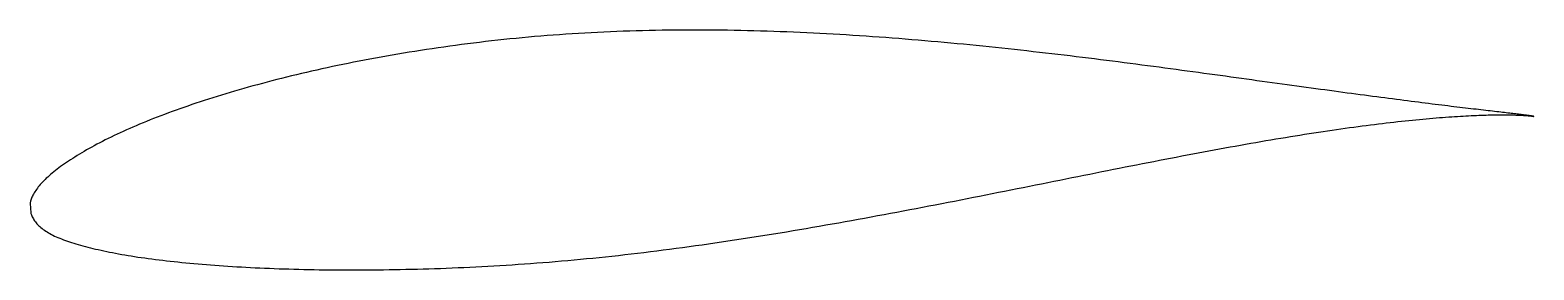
# Model space of a CAD drawing. Header units: metres. Extents: x -22.5 to 45.6, y -4 to 6.9.
import ezdxf

# ---------------------------------------------------------------- set-up
doc = ezdxf.new("R2010")
doc.units = ezdxf.units.M

msp = doc.modelspace()

# ---------------------------------------------------------------- linework, layer by layer
msp.add_lwpolyline([(45.64, 2.935), (45.638, 2.935), (45.634, 2.936), (45.628, 2.937), (45.619, 2.939), (45.607, 2.942), (45.592, 2.944), (45.575, 2.947), (45.555, 2.95), (45.533, 2.954), (45.508, 2.958), (45.481, 2.962), (45.45, 2.966), (45.418, 2.971), (45.382, 2.976), (45.344, 2.981), (45.304, 2.986), (45.26, 2.992), (45.215, 2.998), (45.166, 3.004), (45.115, 3.01), (45.062, 3.017), (45.006, 3.024), (44.947, 3.031), (44.886, 3.038), (44.822, 3.046), (44.755, 3.054), (44.687, 3.062), (44.615, 3.071), (44.541, 3.079), (44.464, 3.088), (44.385, 3.098), (44.304, 3.107), (44.22, 3.117), (44.133, 3.127), (44.044, 3.137), (43.952, 3.148), (43.858, 3.159), (43.761, 3.17), (43.662, 3.182), (43.561, 3.194), (43.456, 3.206), (43.35, 3.218), (43.241, 3.231), (43.13, 3.244), (43.016, 3.257), (42.899, 3.271), (42.781, 3.285), (42.66, 3.299), (42.536, 3.314), (42.41, 3.329), (42.282, 3.344), (42.151, 3.36), (42.018, 3.376), (41.883, 3.392), (41.745, 3.409), (41.605, 3.426), (41.463, 3.443), (41.318, 3.461), (41.171, 3.479), (41.022, 3.497), (40.87, 3.516), (40.716, 3.536), (40.56, 3.555), (40.402, 3.575), (40.241, 3.595), (40.078, 3.616), (39.913, 3.637), (39.746, 3.659), (39.577, 3.68), (39.405, 3.703), (39.232, 3.725), (39.056, 3.748), (38.878, 3.771), (38.698, 3.795), (38.516, 3.819), (38.331, 3.843), (38.145, 3.868), (37.956, 3.893), (37.766, 3.918), (37.573, 3.944), (37.379, 3.97), (37.182, 3.996), (36.984, 4.023), (36.783, 4.05), (36.581, 4.077), (36.377, 4.105), (36.17, 4.133), (35.962, 4.161), (35.752, 4.19), (35.54, 4.219), (35.326, 4.248), (35.111, 4.278), (34.893, 4.308), (34.674, 4.338), (34.453, 4.368), (34.23, 4.399), (34.005, 4.43), (33.779, 4.461), (33.551, 4.492), (33.321, 4.524), (33.089, 4.556), (32.856, 4.588), (32.621, 4.621), (32.385, 4.653), (32.147, 4.686), (31.907, 4.719), (31.666, 4.753), (31.423, 4.786), (31.178, 4.82), (30.933, 4.853), (30.685, 4.887), (30.436, 4.921), (30.186, 4.955), (29.934, 4.99), (29.681, 5.024), (29.426, 5.058), (29.17, 5.092), (28.913, 5.127), (28.654, 5.161), (28.394, 5.196), (28.133, 5.231), (27.87, 5.265), (27.606, 5.3), (27.341, 5.334), (27.075, 5.369), (26.807, 5.403), (26.539, 5.438), (26.269, 5.472), (25.998, 5.506), (25.726, 5.54), (25.452, 5.574), (25.178, 5.608), (24.903, 5.641), (24.626, 5.675), (24.349, 5.708), (24.071, 5.741), (23.791, 5.774), (23.511, 5.807), (23.23, 5.839), (22.948, 5.871), (22.665, 5.903), (22.381, 5.935), (22.096, 5.966), (21.811, 5.997), (21.525, 6.028), (21.238, 6.058), (20.95, 6.089), (20.662, 6.118), (20.372, 6.147), (20.083, 6.176), (19.792, 6.205), (19.501, 6.233), (19.21, 6.26), (18.917, 6.287), (18.624, 6.313), (18.331, 6.339), (18.037, 6.365), (17.743, 6.39), (17.448, 6.415), (17.153, 6.439), (16.857, 6.462), (16.561, 6.485), (16.265, 6.507), (15.968, 6.529), (15.671, 6.55), (15.374, 6.57), (15.076, 6.59), (14.778, 6.609), (14.48, 6.628), (14.182, 6.646), (13.883, 6.663), (13.584, 6.68), (13.285, 6.696), (12.987, 6.711), (12.687, 6.726), (12.388, 6.739), (12.089, 6.752), (11.79, 6.765), (11.491, 6.776), (11.192, 6.787), (10.893, 6.797), (10.594, 6.806), (10.295, 6.814), (9.996, 6.822), (9.697, 6.829), (9.399, 6.835), (9.1, 6.84), (8.802, 6.844), (8.505, 6.847), (8.207, 6.849), (7.91, 6.851), (7.613, 6.851), (7.316, 6.851), (7.02, 6.85), (6.724, 6.848), (6.428, 6.845), (6.133, 6.841), (5.839, 6.836), (5.544, 6.83), (5.251, 6.823), (4.957, 6.814), (4.665, 6.805), (4.373, 6.796), (4.081, 6.785), (3.79, 6.773), (3.5, 6.76), (3.21, 6.746), (2.922, 6.731), (2.633, 6.715), (2.346, 6.698), (2.059, 6.68), (1.773, 6.661), (1.488, 6.641), (1.203, 6.62), (0.92, 6.598), (0.637, 6.576), (0.355, 6.552), (0.074, 6.527), (-0.206, 6.501), (-0.485, 6.474), (-0.764, 6.446), (-1.041, 6.418), (-1.317, 6.388), (-1.592, 6.358), (-1.867, 6.326), (-2.14, 6.294), (-2.412, 6.261), (-2.683, 6.227), (-2.953, 6.192), (-3.221, 6.156), (-3.489, 6.12), (-3.755, 6.082), (-4.021, 6.044), (-4.285, 6.005), (-4.547, 5.966), (-4.809, 5.925), (-5.069, 5.884), (-5.328, 5.842), (-5.586, 5.8), (-5.842, 5.757), (-6.097, 5.713), (-6.351, 5.668), (-6.603, 5.623), (-6.854, 5.578), (-7.103, 5.532), (-7.351, 5.485), (-7.598, 5.437), (-7.843, 5.389), (-8.087, 5.34), (-8.329, 5.291), (-8.569, 5.241), (-8.808, 5.191), (-9.045, 5.14), (-9.281, 5.088), (-9.516, 5.036), (-9.748, 4.984), (-9.979, 4.931), (-10.208, 4.877), (-10.436, 4.823), (-10.662, 4.768), (-10.886, 4.713), (-11.109, 4.658), (-11.33, 4.602), (-11.549, 4.545), (-11.766, 4.489), (-11.981, 4.431), (-12.195, 4.374), (-12.407, 4.315), (-12.617, 4.257), (-12.825, 4.198), (-13.031, 4.139), (-13.236, 4.08), (-13.438, 4.02), (-13.639, 3.96), (-13.838, 3.899), (-14.034, 3.839), (-14.229, 3.778), (-14.422, 3.716), (-14.613, 3.655), (-14.802, 3.593), (-14.989, 3.531), (-15.174, 3.469), (-15.356, 3.407), (-15.537, 3.344), (-15.716, 3.281), (-15.892, 3.218), (-16.067, 3.155), (-16.239, 3.092), (-16.41, 3.028), (-16.578, 2.964), (-16.744, 2.9), (-16.908, 2.837), (-17.069, 2.773), (-17.229, 2.708), (-17.386, 2.644), (-17.541, 2.58), (-17.694, 2.515), (-17.845, 2.451), (-17.993, 2.386), (-18.14, 2.322), (-18.283, 2.257), (-18.425, 2.192), (-18.565, 2.127), (-18.702, 2.062), (-18.836, 1.998), (-18.969, 1.933), (-19.099, 1.868), (-19.227, 1.803), (-19.352, 1.738), (-19.475, 1.673), (-19.596, 1.608), (-19.715, 1.543), (-19.831, 1.478), (-19.944, 1.414), (-20.056, 1.349), (-20.164, 1.285), (-20.271, 1.221), (-20.375, 1.157), (-20.477, 1.093), (-20.576, 1.03), (-20.673, 0.967), (-20.767, 0.905), (-20.859, 0.842), (-20.948, 0.781), (-21.036, 0.719), (-21.12, 0.658), (-21.202, 0.598), (-21.282, 0.538), (-21.359, 0.478), (-21.434, 0.419), (-21.506, 0.36), (-21.576, 0.301), (-21.643, 0.243), (-21.708, 0.185), (-21.77, 0.128), (-21.829, 0.071), (-21.886, 0.014), (-21.941, -0.043), (-21.993, -0.099), (-22.043, -0.154), (-22.09, -0.21), (-22.134, -0.265), (-22.176, -0.32), (-22.215, -0.374), (-22.252, -0.427), (-22.286, -0.48), (-22.318, -0.532), (-22.347, -0.584), (-22.374, -0.634), (-22.398, -0.684), (-22.42, -0.732), (-22.439, -0.779), (-22.455, -0.824), (-22.47, -0.866), (-22.481, -0.906), (-22.491, -0.941), (-22.498, -0.971), (-22.503, -0.995), (-22.506, -1.01), (-22.479, -1.445), (-22.478, -1.449), (-22.473, -1.459), (-22.466, -1.475), (-22.455, -1.5), (-22.441, -1.533), (-22.424, -1.571), (-22.405, -1.613), (-22.382, -1.658), (-22.357, -1.704), (-22.33, -1.75), (-22.299, -1.796), (-22.266, -1.842), (-22.231, -1.887), (-22.193, -1.932), (-22.152, -1.977), (-22.109, -2.02), (-22.064, -2.063), (-22.016, -2.106), (-21.965, -2.147), (-21.912, -2.188), (-21.856, -2.228), (-21.798, -2.267), (-21.737, -2.306), (-21.674, -2.344), (-21.608, -2.381), (-21.54, -2.418), (-21.469, -2.453), (-21.396, -2.489), (-21.321, -2.523), (-21.242, -2.557), (-21.162, -2.591), (-21.079, -2.624), (-20.993, -2.656), (-20.905, -2.688), (-20.814, -2.72), (-20.721, -2.751), (-20.626, -2.782), (-20.528, -2.813), (-20.428, -2.844), (-20.325, -2.874), (-20.22, -2.904), (-20.112, -2.934), (-20.002, -2.963), (-19.889, -2.993), (-19.775, -3.022), (-19.657, -3.051), (-19.538, -3.079), (-19.416, -3.107), (-19.291, -3.136), (-19.165, -3.163), (-19.035, -3.191), (-18.904, -3.217), (-18.77, -3.244), (-18.634, -3.27), (-18.496, -3.296), (-18.355, -3.321), (-18.213, -3.346), (-18.067, -3.37), (-17.92, -3.394), (-17.77, -3.418), (-17.619, -3.441), (-17.465, -3.464), (-17.308, -3.486), (-17.15, -3.508), (-16.989, -3.529), (-16.826, -3.55), (-16.661, -3.57), (-16.494, -3.59), (-16.325, -3.61), (-16.154, -3.629), (-15.98, -3.648), (-15.805, -3.667), (-15.627, -3.685), (-15.447, -3.702), (-15.266, -3.72), (-15.082, -3.736), (-14.896, -3.753), (-14.708, -3.769), (-14.518, -3.784), (-14.327, -3.799), (-14.133, -3.814), (-13.937, -3.828), (-13.739, -3.841), (-13.54, -3.855), (-13.338, -3.868), (-13.135, -3.88), (-12.93, -3.892), (-12.723, -3.903), (-12.514, -3.914), (-12.303, -3.925), (-12.09, -3.935), (-11.876, -3.945), (-11.66, -3.954), (-11.442, -3.962), (-11.222, -3.97), (-11.001, -3.978), (-10.777, -3.985), (-10.553, -3.992), (-10.326, -3.998), (-10.098, -4.003), (-9.868, -4.008), (-9.637, -4.013), (-9.404, -4.016), (-9.169, -4.02), (-8.933, -4.023), (-8.695, -4.025), (-8.456, -4.026), (-8.215, -4.027), (-7.973, -4.028), (-7.729, -4.028), (-7.484, -4.027), (-7.238, -4.026), (-6.99, -4.024), (-6.74, -4.021), (-6.489, -4.019), (-6.237, -4.015), (-5.984, -4.011), (-5.729, -4.006), (-5.473, -4), (-5.215, -3.994), (-4.957, -3.988), (-4.697, -3.98), (-4.435, -3.972), (-4.173, -3.964), (-3.91, -3.955), (-3.645, -3.945), (-3.379, -3.935), (-3.112, -3.924), (-2.844, -3.912), (-2.575, -3.899), (-2.305, -3.886), (-2.033, -3.872), (-1.761, -3.857), (-1.488, -3.842), (-1.214, -3.826), (-0.939, -3.809), (-0.663, -3.791), (-0.386, -3.773), (-0.108, -3.753), (0.171, -3.733), (0.451, -3.712), (0.731, -3.691), (1.012, -3.668), (1.294, -3.644), (1.577, -3.62), (1.86, -3.595), (2.144, -3.57), (2.429, -3.543), (2.714, -3.515), (3.001, -3.487), (3.287, -3.458), (3.575, -3.428), (3.863, -3.397), (4.151, -3.366), (4.44, -3.333), (4.73, -3.3), (5.02, -3.266), (5.31, -3.231), (5.601, -3.195), (5.892, -3.159), (6.184, -3.122), (6.476, -3.084), (6.769, -3.046), (7.062, -3.007), (7.355, -2.967), (7.648, -2.926), (7.942, -2.884), (8.236, -2.843), (8.53, -2.8), (8.825, -2.757), (9.119, -2.713), (9.414, -2.668), (9.709, -2.623), (10.004, -2.577), (10.299, -2.531), (10.594, -2.484), (10.89, -2.437), (11.185, -2.389), (11.48, -2.341), (11.775, -2.292), (12.071, -2.243), (12.366, -2.193), (12.661, -2.142), (12.956, -2.092), (13.251, -2.041), (13.546, -1.989), (13.841, -1.938), (14.135, -1.886), (14.429, -1.833), (14.723, -1.78), (15.017, -1.727), (15.311, -1.673), (15.604, -1.62), (15.897, -1.566), (16.189, -1.512), (16.482, -1.457), (16.773, -1.403), (17.065, -1.347), (17.356, -1.292), (17.646, -1.237), (17.937, -1.182), (18.226, -1.126), (18.515, -1.07), (18.804, -1.014), (19.092, -0.958), (19.38, -0.902), (19.666, -0.846), (19.953, -0.79), (20.238, -0.734), (20.523, -0.677), (20.808, -0.621), (21.091, -0.565), (21.374, -0.508), (21.656, -0.452), (21.938, -0.396), (22.218, -0.339), (22.498, -0.283), (22.777, -0.228), (23.055, -0.172), (23.333, -0.116), (23.609, -0.06), (23.885, -0.005), (24.159, 0.05), (24.433, 0.105), (24.706, 0.16), (24.977, 0.215), (25.248, 0.269), (25.518, 0.323), (25.787, 0.377), (26.054, 0.43), (26.321, 0.483), (26.586, 0.536), (26.85, 0.589), (27.113, 0.641), (27.375, 0.693), (27.636, 0.744), (27.896, 0.795), (28.154, 0.846), (28.412, 0.896), (28.667, 0.946), (28.922, 0.995), (29.175, 1.044), (29.427, 1.093), (29.678, 1.141), (29.928, 1.188), (30.176, 1.235), (30.422, 1.282), (30.667, 1.328), (30.911, 1.373), (31.153, 1.418), (31.394, 1.462), (31.634, 1.506), (31.872, 1.55), (32.108, 1.592), (32.343, 1.635), (32.576, 1.676), (32.808, 1.717), (33.038, 1.757), (33.267, 1.797), (33.494, 1.836), (33.719, 1.874), (33.943, 1.912), (34.165, 1.949), (34.385, 1.985), (34.604, 2.021), (34.82, 2.056), (35.036, 2.09), (35.249, 2.124), (35.461, 2.158), (35.671, 2.19), (35.879, 2.222), (36.085, 2.253), (36.289, 2.283), (36.492, 2.313), (36.693, 2.342), (36.891, 2.371), (37.088, 2.399), (37.283, 2.426), (37.477, 2.452), (37.668, 2.478), (37.857, 2.503), (38.044, 2.528), (38.229, 2.552), (38.413, 2.575), (38.594, 2.597), (38.773, 2.619), (38.95, 2.64), (39.126, 2.66), (39.299, 2.68), (39.47, 2.699), (39.639, 2.718), (39.806, 2.736), (39.97, 2.753), (40.133, 2.77), (40.293, 2.786), (40.451, 2.801), (40.608, 2.816), (40.762, 2.83), (40.913, 2.843), (41.063, 2.856), (41.21, 2.868), (41.355, 2.88), (41.498, 2.891), (41.639, 2.902), (41.777, 2.912), (41.913, 2.921), (42.047, 2.93), (42.178, 2.938), (42.307, 2.946), (42.434, 2.953), (42.559, 2.96), (42.681, 2.966), (42.801, 2.972), (42.918, 2.977), (43.033, 2.982), (43.146, 2.986), (43.256, 2.99), (43.364, 2.994), (43.47, 2.997), (43.573, 2.999), (43.674, 3.002), (43.772, 3.003), (43.868, 3.005), (43.961, 3.006), (44.052, 3.007), (44.141, 3.007), (44.227, 3.007), (44.31, 3.007), (44.391, 3.007), (44.47, 3.006), (44.546, 3.005), (44.619, 3.004), (44.69, 3.002), (44.759, 3), (44.825, 2.998), (44.888, 2.996), (44.949, 2.994), (45.008, 2.991), (45.064, 2.989), (45.117, 2.986), (45.168, 2.983), (45.216, 2.98), (45.261, 2.977), (45.304, 2.974), (45.345, 2.97), (45.383, 2.967), (45.418, 2.964), (45.451, 2.961), (45.481, 2.958), (45.508, 2.955), (45.533, 2.952), (45.556, 2.949), (45.575, 2.946), (45.592, 2.943), (45.607, 2.941), (45.619, 2.939), (45.628, 2.937), (45.634, 2.936), (45.638, 2.935), (45.64, 2.935)], close=True)

doc.saveas('drawing.dxf')
